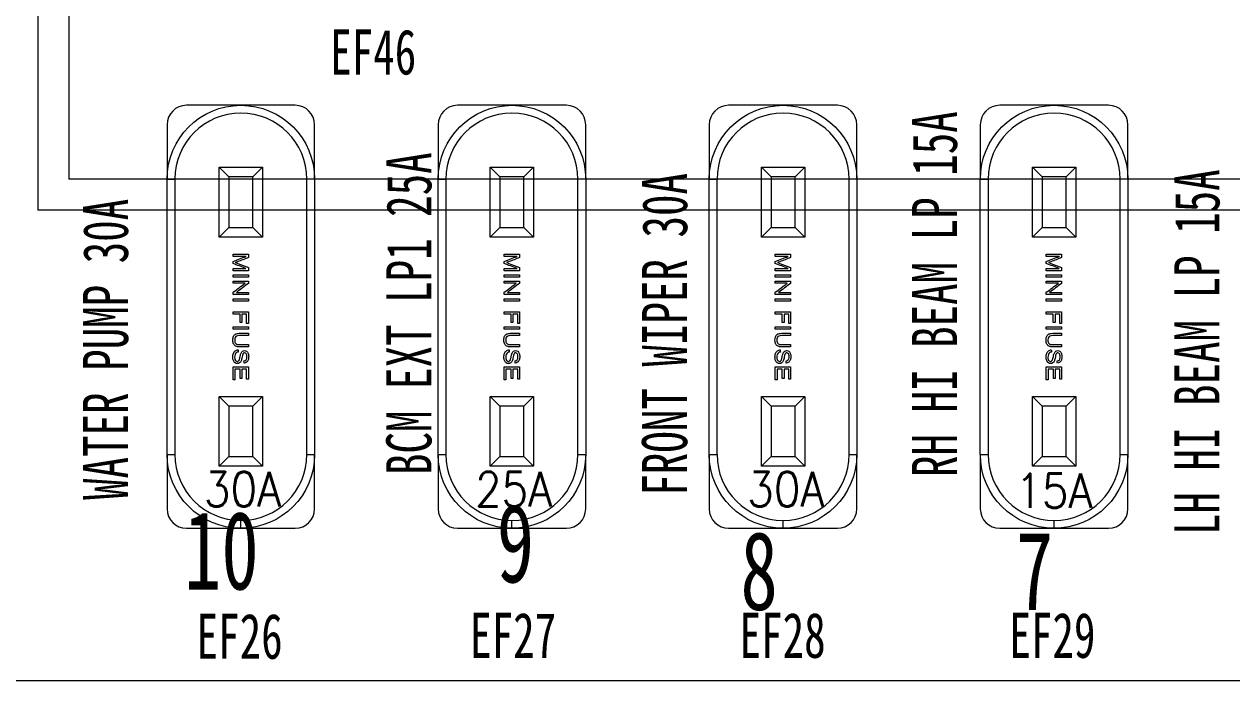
# Model space of a CAD drawing. Header units: inches. Extents: x 47316 to 59086, y 3141 to 11743.
# Drawn here: x 50670.3 to 50740.5, y 9934.3 to 9972.4 of the extents above; entities that cross this region are included whole.
import ezdxf
from ezdxf.enums import TextEntityAlignment as Align

# ---------------------------------------------------------------- set-up
doc = ezdxf.new("R2010")
doc.units = ezdxf.units.IN
doc.header["$MEASUREMENT"] = 0
doc.styles.add('MtX_romans_shx', font='romans.shx')
doc.styles.add('MtX_STSong', font='')
doc.styles.add('仿宋', font='仿宋_GB2312.ttf', dxfattribs={"width": 0.7})
doc.styles.get('MtX_STSong').set_extended_font_data('STSong')

msp = doc.modelspace()

# ---------------------------------------------------------------- linework, layer by layer
at = {"color": 0, "lineweight": 15}
for p, q in [((50671.088, 10000.288), (50671.088, 9961.644)), ((50672.888, 9998.488), (50672.888, 9963.444)), ((50873.655, 9963.444), (50672.888, 9963.444)), ((50873.655, 9961.644), (50671.088, 9961.644))]:
    msp.add_line(p, q, dxfattribs=at)
at = {"color": 0, "linetype": 'Continuous', "lineweight": 15}
for p, q in [((50682.889, 9967.728), (50679.727, 9967.728)), ((50686.05, 9967.728), (50682.889, 9967.728)), ((50698.639, 9967.728), (50695.477, 9967.728)), ((50701.8, 9967.728), (50698.639, 9967.728)), ((50714.389, 9967.728), (50711.227, 9967.728)), ((50717.55, 9967.728), (50714.389, 9967.728)), ((50730.139, 9967.728), (50726.977, 9967.728)), ((50733.3, 9967.728), (50730.139, 9967.728)), ((50678.602, 9966.603), (50678.602, 9963.442)), ((50687.175, 9963.442), (50687.175, 9966.603)), ((50694.352, 9966.603), (50694.352, 9963.442)), ((50702.925, 9963.442), (50702.925, 9966.603)), ((50710.102, 9966.603), (50710.102, 9963.442)), ((50718.675, 9963.442), (50718.675, 9966.603)), ((50725.852, 9966.603), (50725.852, 9963.442)), ((50734.425, 9963.442), (50734.425, 9966.603)), ((50681.629, 9964.128), (50684.149, 9964.128)), ((50681.629, 9960.078), (50681.629, 9964.128)), ((50682.191, 9963.565), (50681.629, 9964.128)), ((50684.149, 9964.128), (50683.586, 9963.565)), ((50684.149, 9964.128), (50684.149, 9960.078)), ((50697.379, 9964.128), (50699.899, 9964.128)), ((50697.379, 9960.078), (50697.379, 9964.128)), ((50697.941, 9963.565), (50697.379, 9964.128)), ((50699.899, 9964.128), (50699.336, 9963.565)), ((50699.899, 9964.128), (50699.899, 9960.078)), ((50713.129, 9964.128), (50715.649, 9964.128)), ((50713.129, 9960.078), (50713.129, 9964.128)), ((50713.691, 9963.565), (50713.129, 9964.128)), ((50715.649, 9964.128), (50715.086, 9963.565)), ((50715.649, 9964.128), (50715.649, 9960.078)), ((50728.879, 9964.128), (50731.399, 9964.128)), ((50728.879, 9960.078), (50728.879, 9964.128)), ((50729.441, 9963.565), (50728.879, 9964.128)), ((50731.399, 9964.128), (50730.836, 9963.565)), ((50731.399, 9964.128), (50731.399, 9960.078)), ((50678.602, 9947.444), (50678.602, 9963.442)), ((50678.602, 9963.442), (50679.052, 9963.442)), ((50679.052, 9963.442), (50679.052, 9947.444)), ((50682.191, 9963.565), (50682.191, 9960.64)), ((50683.586, 9963.565), (50682.191, 9963.565)), ((50683.586, 9960.64), (50683.586, 9963.565)), ((50686.725, 9947.444), (50686.725, 9963.442)), ((50687.175, 9963.442), (50687.175, 9947.444)), ((50694.352, 9947.444), (50694.352, 9963.442)), ((50694.352, 9963.442), (50694.802, 9963.442)), ((50694.802, 9963.442), (50694.802, 9947.444)), ((50697.941, 9963.565), (50697.941, 9960.64)), ((50699.336, 9963.565), (50697.941, 9963.565)), ((50699.336, 9960.64), (50699.336, 9963.565)), ((50702.475, 9947.444), (50702.475, 9963.442)), ((50702.925, 9963.442), (50702.925, 9947.444)), ((50710.102, 9947.444), (50710.102, 9963.442)), ((50710.102, 9963.442), (50710.552, 9963.442)), ((50710.552, 9963.442), (50710.552, 9947.444)), ((50713.691, 9963.565), (50713.691, 9960.64)), ((50715.086, 9963.565), (50713.691, 9963.565)), ((50715.086, 9960.64), (50715.086, 9963.565)), ((50718.225, 9947.444), (50718.225, 9963.442)), ((50718.675, 9963.442), (50718.675, 9947.444)), ((50725.852, 9947.444), (50725.852, 9963.442)), ((50725.852, 9963.442), (50726.302, 9963.442)), ((50726.302, 9963.442), (50726.302, 9947.444)), ((50729.441, 9963.565), (50729.441, 9960.64)), ((50730.836, 9963.565), (50729.441, 9963.565)), ((50730.836, 9960.64), (50730.836, 9963.565)), ((50733.975, 9947.444), (50733.975, 9963.442)), ((50734.425, 9963.442), (50734.425, 9947.444)), ((50682.191, 9960.64), (50681.629, 9960.078)), ((50682.191, 9960.64), (50683.586, 9960.64)), ((50684.149, 9960.078), (50683.586, 9960.64)), ((50697.941, 9960.64), (50697.379, 9960.078)), ((50697.941, 9960.64), (50699.336, 9960.64)), ((50699.899, 9960.078), (50699.336, 9960.64)), ((50713.691, 9960.64), (50713.129, 9960.078)), ((50713.691, 9960.64), (50715.086, 9960.64)), ((50715.649, 9960.078), (50715.086, 9960.64)), ((50729.441, 9960.64), (50728.879, 9960.078)), ((50729.441, 9960.64), (50730.836, 9960.64)), ((50731.399, 9960.078), (50730.836, 9960.64)), ((50684.149, 9960.078), (50681.629, 9960.078)), ((50699.899, 9960.078), (50697.379, 9960.078)), ((50715.649, 9960.078), (50713.129, 9960.078)), ((50731.399, 9960.078), (50728.879, 9960.078)), ((50682.191, 9950.245), (50681.629, 9950.808)), ((50681.629, 9946.758), (50681.629, 9950.808)), ((50681.629, 9950.808), (50684.149, 9950.808)), ((50684.149, 9950.808), (50683.586, 9950.245)), ((50684.149, 9950.808), (50684.149, 9946.758)), ((50697.941, 9950.245), (50697.379, 9950.808)), ((50697.379, 9946.758), (50697.379, 9950.808)), ((50697.379, 9950.808), (50699.899, 9950.808)), ((50699.899, 9950.808), (50699.336, 9950.245)), ((50699.899, 9950.808), (50699.899, 9946.758)), ((50713.691, 9950.245), (50713.129, 9950.808)), ((50713.129, 9946.758), (50713.129, 9950.808)), ((50713.129, 9950.808), (50715.649, 9950.808)), ((50715.649, 9950.808), (50715.086, 9950.245)), ((50715.649, 9950.808), (50715.649, 9946.758)), ((50729.441, 9950.245), (50728.879, 9950.808)), ((50728.879, 9946.758), (50728.879, 9950.808)), ((50728.879, 9950.808), (50731.399, 9950.808)), ((50731.399, 9950.808), (50730.836, 9950.245)), ((50731.399, 9950.808), (50731.399, 9946.758)), ((50682.191, 9950.245), (50682.191, 9947.32)), ((50683.586, 9950.245), (50682.191, 9950.245)), ((50683.586, 9947.32), (50683.586, 9950.245)), ((50697.941, 9950.245), (50697.941, 9947.32)), ((50699.336, 9950.245), (50697.941, 9950.245)), ((50699.336, 9947.32), (50699.336, 9950.245)), ((50713.691, 9950.245), (50713.691, 9947.32)), ((50715.086, 9950.245), (50713.691, 9950.245)), ((50715.086, 9947.32), (50715.086, 9950.245)), ((50729.441, 9950.245), (50729.441, 9947.32)), ((50730.836, 9950.245), (50729.441, 9950.245)), ((50730.836, 9947.32), (50730.836, 9950.245)), ((50678.602, 9947.444), (50679.052, 9947.444)), ((50678.602, 9947.444), (50678.602, 9944.283)), ((50682.191, 9947.32), (50681.629, 9946.758)), ((50682.191, 9947.32), (50683.586, 9947.32)), ((50684.149, 9946.758), (50683.586, 9947.32)), ((50686.725, 9947.444), (50687.175, 9947.444)), ((50687.175, 9944.283), (50687.175, 9947.444)), ((50694.352, 9947.444), (50694.802, 9947.444)), ((50694.352, 9947.444), (50694.352, 9944.283)), ((50697.941, 9947.32), (50697.379, 9946.758)), ((50697.941, 9947.32), (50699.336, 9947.32)), ((50699.899, 9946.758), (50699.336, 9947.32)), ((50702.475, 9947.444), (50702.925, 9947.444)), ((50702.925, 9944.283), (50702.925, 9947.444)), ((50710.102, 9947.444), (50710.552, 9947.444)), ((50710.102, 9947.444), (50710.102, 9944.283)), ((50713.691, 9947.32), (50713.129, 9946.758)), ((50713.691, 9947.32), (50715.086, 9947.32)), ((50715.649, 9946.758), (50715.086, 9947.32)), ((50718.225, 9947.444), (50718.675, 9947.444)), ((50718.675, 9944.283), (50718.675, 9947.444)), ((50725.852, 9947.444), (50726.302, 9947.444)), ((50725.852, 9947.444), (50725.852, 9944.283)), ((50729.441, 9947.32), (50728.879, 9946.758)), ((50729.441, 9947.32), (50730.836, 9947.32)), ((50731.399, 9946.758), (50730.836, 9947.32)), ((50733.975, 9947.444), (50734.425, 9947.444)), ((50734.425, 9944.283), (50734.425, 9947.444)), ((50684.149, 9946.758), (50681.629, 9946.758)), ((50699.899, 9946.758), (50697.379, 9946.758)), ((50715.649, 9946.758), (50713.129, 9946.758)), ((50731.399, 9946.758), (50728.879, 9946.758)), ((50682.889, 9943.158), (50682.889, 9943.608)), ((50698.639, 9943.158), (50698.639, 9943.608)), ((50714.389, 9943.158), (50714.389, 9943.608)), ((50730.139, 9943.158), (50730.139, 9943.608)), ((50679.727, 9943.158), (50682.889, 9943.158)), ((50682.889, 9943.158), (50686.05, 9943.158)), ((50695.477, 9943.158), (50698.639, 9943.158)), ((50698.639, 9943.158), (50701.8, 9943.158)), ((50711.227, 9943.158), (50714.389, 9943.158)), ((50714.389, 9943.158), (50717.55, 9943.158)), ((50726.977, 9943.158), (50730.139, 9943.158)), ((50730.139, 9943.158), (50733.3, 9943.158)), ((50978.955, 9934.293), (50565.517, 9934.293))]:
    msp.add_line(p, q, dxfattribs=at)
at = {"color": 0, "linetype": 'Continuous', "lineweight": 15, "extrusion": (0, 0, -1)}
for centre, start, end in [((-50682.889, 9963.442), 0, 180), ((-50698.639, 9963.442), 0, 180), ((-50714.389, 9963.442), 0, 180), ((-50730.139, 9963.442), 0, 180), ((-50682.889, 9947.444), 270, 0), ((-50682.889, 9947.444), 180, 270), ((-50698.639, 9947.444), 270, 0), ((-50698.639, 9947.444), 180, 270), ((-50714.389, 9947.444), 270, 0), ((-50714.389, 9947.444), 180, 270), ((-50730.139, 9947.444), 270, 0), ((-50730.139, 9947.444), 180, 270)]:
    msp.add_arc(centre, 4.286, start, end, dxfattribs=at)
at = {"color": 0, "linetype": 'Continuous', "lineweight": 15}
for centre, radius, start, end in [((50679.727, 9966.603), 1.125, 90, 180), ((50686.05, 9966.603), 1.125, 0, 90), ((50695.477, 9966.603), 1.125, 90, 180), ((50701.8, 9966.603), 1.125, 0, 90), ((50711.227, 9966.603), 1.125, 90, 180), ((50717.55, 9966.603), 1.125, 0, 90), ((50726.977, 9966.603), 1.125, 90, 180), ((50733.3, 9966.603), 1.125, 0, 90), ((50682.889, 9963.442), 3.836, 0, 180), ((50698.639, 9963.442), 3.836, 0, 180), ((50714.389, 9963.442), 3.836, 0, 180), ((50730.139, 9963.442), 3.836, 0, 180), ((50682.889, 9947.444), 3.836, 180, 270), ((50682.889, 9947.444), 3.836, 270, 0), ((50698.639, 9947.444), 3.836, 180, 270), ((50698.639, 9947.444), 3.836, 270, 0), ((50714.389, 9947.444), 3.836, 180, 270), ((50714.389, 9947.444), 3.836, 270, 0), ((50730.139, 9947.444), 3.836, 180, 270), ((50730.139, 9947.444), 3.836, 270, 0), ((50679.727, 9944.283), 1.125, 180, 270), ((50686.05, 9944.283), 1.125, 270, 0), ((50695.477, 9944.283), 1.125, 180, 270), ((50701.8, 9944.283), 1.125, 270, 0), ((50711.227, 9944.283), 1.125, 180, 270), ((50717.55, 9944.283), 1.125, 270, 0), ((50726.977, 9944.283), 1.125, 180, 270), ((50733.3, 9944.283), 1.125, 270, 0)]:
    msp.add_arc(centre, radius, start, end, dxfattribs=at)
for points in [[(50682.437, 9959.079), (50682.734, 9959.079), (50683.031, 9959.079), (50683.328, 9959.079)], [(50682.437, 9958.951), (50682.437, 9958.993), (50682.437, 9959.036), (50682.437, 9959.079)], [(50683.328, 9959.079), (50683.328, 9959.012), (50683.328, 9958.945), (50683.328, 9958.879)], [(50698.187, 9959.079), (50698.484, 9959.079), (50698.781, 9959.079), (50699.078, 9959.079)], [(50698.187, 9958.951), (50698.187, 9958.993), (50698.187, 9959.036), (50698.187, 9959.079)], [(50699.078, 9959.079), (50699.078, 9959.012), (50699.078, 9958.945), (50699.078, 9958.879)], [(50713.937, 9959.079), (50714.234, 9959.079), (50714.531, 9959.079), (50714.828, 9959.079)], [(50713.937, 9958.951), (50713.937, 9958.993), (50713.937, 9959.036), (50713.937, 9959.079)], [(50714.828, 9959.079), (50714.828, 9959.012), (50714.828, 9958.945), (50714.828, 9958.879)], [(50729.687, 9959.079), (50729.984, 9959.079), (50730.281, 9959.079), (50730.578, 9959.079)], [(50729.687, 9958.951), (50729.687, 9958.993), (50729.687, 9959.036), (50729.687, 9959.079)], [(50730.578, 9959.079), (50730.578, 9959.012), (50730.578, 9958.945), (50730.578, 9958.879)], [(50683.196, 9958.951), (50682.943, 9958.951), (50682.69, 9958.951), (50682.437, 9958.951)], [(50682.437, 9958.661), (50682.69, 9958.757), (50682.943, 9958.854), (50683.196, 9958.951)], [(50682.437, 9958.541), (50682.437, 9958.581), (50682.437, 9958.621), (50682.437, 9958.661)], [(50683.183, 9958.25), (50682.935, 9958.347), (50682.686, 9958.444), (50682.437, 9958.541)], [(50683.328, 9958.3), (50683.328, 9958.241), (50683.328, 9958.181), (50683.328, 9958.122)], [(50698.946, 9958.951), (50698.693, 9958.951), (50698.44, 9958.951), (50698.187, 9958.951)], [(50698.187, 9958.661), (50698.44, 9958.757), (50698.693, 9958.854), (50698.946, 9958.951)], [(50698.187, 9958.541), (50698.187, 9958.581), (50698.187, 9958.621), (50698.187, 9958.661)], [(50698.933, 9958.25), (50698.685, 9958.347), (50698.436, 9958.444), (50698.187, 9958.541)], [(50699.078, 9958.3), (50699.078, 9958.241), (50699.078, 9958.181), (50699.078, 9958.122)], [(50714.696, 9958.951), (50714.443, 9958.951), (50714.19, 9958.951), (50713.937, 9958.951)], [(50713.937, 9958.661), (50714.19, 9958.757), (50714.443, 9958.854), (50714.696, 9958.951)], [(50713.937, 9958.541), (50713.937, 9958.581), (50713.937, 9958.621), (50713.937, 9958.661)], [(50714.683, 9958.25), (50714.435, 9958.347), (50714.186, 9958.444), (50713.937, 9958.541)], [(50714.828, 9958.3), (50714.828, 9958.241), (50714.828, 9958.181), (50714.828, 9958.122)], [(50730.446, 9958.951), (50730.193, 9958.951), (50729.94, 9958.951), (50729.687, 9958.951)], [(50729.687, 9958.661), (50729.94, 9958.757), (50730.193, 9958.854), (50730.446, 9958.951)], [(50729.687, 9958.541), (50729.687, 9958.581), (50729.687, 9958.621), (50729.687, 9958.661)], [(50730.433, 9958.25), (50730.185, 9958.347), (50729.936, 9958.444), (50729.687, 9958.541)], [(50730.578, 9958.3), (50730.578, 9958.241), (50730.578, 9958.181), (50730.578, 9958.122)], [(50682.437, 9958.122), (50682.437, 9958.164), (50682.437, 9958.207), (50682.437, 9958.25)], [(50682.437, 9958.25), (50682.686, 9958.25), (50682.935, 9958.25), (50683.183, 9958.25)], [(50683.328, 9958.122), (50683.031, 9958.122), (50682.734, 9958.122), (50682.437, 9958.122)], [(50682.437, 9957.753), (50682.437, 9957.797), (50682.437, 9957.841), (50682.437, 9957.885)], [(50682.437, 9957.885), (50682.734, 9957.885), (50683.031, 9957.885), (50683.328, 9957.885)], [(50683.328, 9957.753), (50683.031, 9957.753), (50682.734, 9957.753), (50682.437, 9957.753)], [(50683.328, 9957.885), (50683.328, 9957.841), (50683.328, 9957.797), (50683.328, 9957.753)], [(50698.187, 9958.122), (50698.187, 9958.164), (50698.187, 9958.207), (50698.187, 9958.25)], [(50698.187, 9958.25), (50698.436, 9958.25), (50698.685, 9958.25), (50698.933, 9958.25)], [(50699.078, 9958.122), (50698.781, 9958.122), (50698.484, 9958.122), (50698.187, 9958.122)], [(50698.187, 9957.753), (50698.187, 9957.797), (50698.187, 9957.841), (50698.187, 9957.885)], [(50698.187, 9957.885), (50698.484, 9957.885), (50698.781, 9957.885), (50699.078, 9957.885)], [(50699.078, 9957.753), (50698.781, 9957.753), (50698.484, 9957.753), (50698.187, 9957.753)], [(50699.078, 9957.885), (50699.078, 9957.841), (50699.078, 9957.797), (50699.078, 9957.753)], [(50713.937, 9958.122), (50713.937, 9958.164), (50713.937, 9958.207), (50713.937, 9958.25)], [(50713.937, 9958.25), (50714.186, 9958.25), (50714.435, 9958.25), (50714.683, 9958.25)], [(50714.828, 9958.122), (50714.531, 9958.122), (50714.234, 9958.122), (50713.937, 9958.122)], [(50713.937, 9957.753), (50713.937, 9957.797), (50713.937, 9957.841), (50713.937, 9957.885)], [(50713.937, 9957.885), (50714.234, 9957.885), (50714.531, 9957.885), (50714.828, 9957.885)], [(50714.828, 9957.753), (50714.531, 9957.753), (50714.234, 9957.753), (50713.937, 9957.753)], [(50714.828, 9957.885), (50714.828, 9957.841), (50714.828, 9957.797), (50714.828, 9957.753)], [(50729.687, 9958.122), (50729.687, 9958.164), (50729.687, 9958.207), (50729.687, 9958.25)], [(50729.687, 9958.25), (50729.936, 9958.25), (50730.185, 9958.25), (50730.433, 9958.25)], [(50730.578, 9958.122), (50730.281, 9958.122), (50729.984, 9958.122), (50729.687, 9958.122)], [(50729.687, 9957.753), (50729.687, 9957.797), (50729.687, 9957.841), (50729.687, 9957.885)], [(50729.687, 9957.885), (50729.984, 9957.885), (50730.281, 9957.885), (50730.578, 9957.885)], [(50730.578, 9957.753), (50730.281, 9957.753), (50729.984, 9957.753), (50729.687, 9957.753)], [(50730.578, 9957.885), (50730.578, 9957.841), (50730.578, 9957.797), (50730.578, 9957.753)], [(50682.437, 9957.393), (50682.437, 9957.435), (50682.437, 9957.478), (50682.437, 9957.52)], [(50682.437, 9957.52), (50682.734, 9957.52), (50683.031, 9957.52), (50683.328, 9957.52)], [(50683.138, 9957.393), (50682.904, 9957.393), (50682.671, 9957.393), (50682.437, 9957.393)], [(50682.437, 9956.867), (50682.671, 9957.042), (50682.904, 9957.217), (50683.138, 9957.393)], [(50683.328, 9957.384), (50683.095, 9957.209), (50682.862, 9957.033), (50682.629, 9956.858)], [(50683.328, 9957.52), (50683.328, 9957.475), (50683.328, 9957.429), (50683.328, 9957.384)], [(50698.187, 9957.393), (50698.187, 9957.435), (50698.187, 9957.478), (50698.187, 9957.52)], [(50698.187, 9957.52), (50698.484, 9957.52), (50698.781, 9957.52), (50699.078, 9957.52)], [(50698.888, 9957.393), (50698.654, 9957.393), (50698.421, 9957.393), (50698.187, 9957.393)], [(50698.187, 9956.867), (50698.421, 9957.042), (50698.654, 9957.217), (50698.888, 9957.393)], [(50699.078, 9957.384), (50698.845, 9957.209), (50698.612, 9957.033), (50698.379, 9956.858)], [(50699.078, 9957.52), (50699.078, 9957.475), (50699.078, 9957.429), (50699.078, 9957.384)], [(50713.937, 9957.393), (50713.937, 9957.435), (50713.937, 9957.478), (50713.937, 9957.52)], [(50713.937, 9957.52), (50714.234, 9957.52), (50714.531, 9957.52), (50714.828, 9957.52)], [(50714.638, 9957.393), (50714.404, 9957.393), (50714.171, 9957.393), (50713.937, 9957.393)], [(50713.937, 9956.867), (50714.171, 9957.042), (50714.404, 9957.217), (50714.638, 9957.393)], [(50714.828, 9957.384), (50714.595, 9957.209), (50714.362, 9957.033), (50714.129, 9956.858)], [(50714.828, 9957.52), (50714.828, 9957.475), (50714.828, 9957.429), (50714.828, 9957.384)], [(50729.687, 9957.393), (50729.687, 9957.435), (50729.687, 9957.478), (50729.687, 9957.52)], [(50729.687, 9957.52), (50729.984, 9957.52), (50730.281, 9957.52), (50730.578, 9957.52)], [(50730.388, 9957.393), (50730.154, 9957.393), (50729.921, 9957.393), (50729.687, 9957.393)], [(50729.687, 9956.867), (50729.921, 9957.042), (50730.154, 9957.217), (50730.388, 9957.393)], [(50730.578, 9957.384), (50730.345, 9957.209), (50730.112, 9957.033), (50729.879, 9956.858)], [(50730.578, 9957.52), (50730.578, 9957.475), (50730.578, 9957.429), (50730.578, 9957.384)], [(50682.437, 9956.73), (50682.437, 9956.776), (50682.437, 9956.821), (50682.437, 9956.867)], [(50683.328, 9956.73), (50683.031, 9956.73), (50682.734, 9956.73), (50682.437, 9956.73)], [(50682.437, 9956.352), (50682.437, 9956.396), (50682.437, 9956.441), (50682.437, 9956.485)], [(50682.437, 9956.485), (50682.734, 9956.485), (50683.031, 9956.485), (50683.328, 9956.485)], [(50683.328, 9956.352), (50683.031, 9956.352), (50682.734, 9956.352), (50682.437, 9956.352)], [(50682.629, 9956.858), (50682.862, 9956.858), (50683.095, 9956.858), (50683.328, 9956.858)], [(50683.328, 9956.858), (50683.328, 9956.815), (50683.328, 9956.773), (50683.328, 9956.73)], [(50683.328, 9956.485), (50683.328, 9956.441), (50683.328, 9956.396), (50683.328, 9956.352)], [(50698.187, 9956.73), (50698.187, 9956.776), (50698.187, 9956.821), (50698.187, 9956.867)], [(50699.078, 9956.73), (50698.781, 9956.73), (50698.484, 9956.73), (50698.187, 9956.73)], [(50698.187, 9956.352), (50698.187, 9956.396), (50698.187, 9956.441), (50698.187, 9956.485)], [(50698.187, 9956.485), (50698.484, 9956.485), (50698.781, 9956.485), (50699.078, 9956.485)], [(50699.078, 9956.352), (50698.781, 9956.352), (50698.484, 9956.352), (50698.187, 9956.352)], [(50698.379, 9956.858), (50698.612, 9956.858), (50698.845, 9956.858), (50699.078, 9956.858)], [(50699.078, 9956.858), (50699.078, 9956.815), (50699.078, 9956.773), (50699.078, 9956.73)], [(50699.078, 9956.485), (50699.078, 9956.441), (50699.078, 9956.396), (50699.078, 9956.352)], [(50713.937, 9956.73), (50713.937, 9956.776), (50713.937, 9956.821), (50713.937, 9956.867)], [(50714.828, 9956.73), (50714.531, 9956.73), (50714.234, 9956.73), (50713.937, 9956.73)], [(50713.937, 9956.352), (50713.937, 9956.396), (50713.937, 9956.441), (50713.937, 9956.485)], [(50713.937, 9956.485), (50714.234, 9956.485), (50714.531, 9956.485), (50714.828, 9956.485)], [(50714.828, 9956.352), (50714.531, 9956.352), (50714.234, 9956.352), (50713.937, 9956.352)], [(50714.129, 9956.858), (50714.362, 9956.858), (50714.595, 9956.858), (50714.828, 9956.858)], [(50714.828, 9956.858), (50714.828, 9956.815), (50714.828, 9956.773), (50714.828, 9956.73)], [(50714.828, 9956.485), (50714.828, 9956.441), (50714.828, 9956.396), (50714.828, 9956.352)], [(50729.687, 9956.73), (50729.687, 9956.776), (50729.687, 9956.821), (50729.687, 9956.867)], [(50730.578, 9956.73), (50730.281, 9956.73), (50729.984, 9956.73), (50729.687, 9956.73)], [(50729.687, 9956.352), (50729.687, 9956.396), (50729.687, 9956.441), (50729.687, 9956.485)], [(50729.687, 9956.485), (50729.984, 9956.485), (50730.281, 9956.485), (50730.578, 9956.485)], [(50730.578, 9956.352), (50730.281, 9956.352), (50729.984, 9956.352), (50729.687, 9956.352)], [(50729.879, 9956.858), (50730.112, 9956.858), (50730.345, 9956.858), (50730.578, 9956.858)], [(50730.578, 9956.858), (50730.578, 9956.815), (50730.578, 9956.773), (50730.578, 9956.73)], [(50730.578, 9956.485), (50730.578, 9956.441), (50730.578, 9956.396), (50730.578, 9956.352)], [(50682.437, 9955.722), (50682.734, 9955.722), (50683.031, 9955.722), (50683.328, 9955.722)], [(50682.437, 9955.59), (50682.437, 9955.634), (50682.437, 9955.678), (50682.437, 9955.722)], [(50682.842, 9955.59), (50682.707, 9955.59), (50682.572, 9955.59), (50682.437, 9955.59)], [(50682.842, 9955.119), (50682.842, 9955.276), (50682.842, 9955.433), (50682.842, 9955.59)], [(50682.947, 9955.59), (50682.947, 9955.433), (50682.947, 9955.276), (50682.947, 9955.119)], [(50683.223, 9955.59), (50683.131, 9955.59), (50683.039, 9955.59), (50682.947, 9955.59)], [(50683.223, 9955.046), (50683.223, 9955.227), (50683.223, 9955.409), (50683.223, 9955.59)], [(50683.328, 9955.722), (50683.328, 9955.497), (50683.328, 9955.272), (50683.328, 9955.046)], [(50698.187, 9955.722), (50698.484, 9955.722), (50698.781, 9955.722), (50699.078, 9955.722)], [(50698.187, 9955.59), (50698.187, 9955.634), (50698.187, 9955.678), (50698.187, 9955.722)], [(50698.592, 9955.59), (50698.457, 9955.59), (50698.322, 9955.59), (50698.187, 9955.59)], [(50698.592, 9955.119), (50698.592, 9955.276), (50698.592, 9955.433), (50698.592, 9955.59)], [(50698.697, 9955.59), (50698.697, 9955.433), (50698.697, 9955.276), (50698.697, 9955.119)], [(50698.973, 9955.59), (50698.881, 9955.59), (50698.789, 9955.59), (50698.697, 9955.59)], [(50698.973, 9955.046), (50698.973, 9955.227), (50698.973, 9955.409), (50698.973, 9955.59)], [(50699.078, 9955.722), (50699.078, 9955.497), (50699.078, 9955.272), (50699.078, 9955.046)], [(50713.937, 9955.722), (50714.234, 9955.722), (50714.531, 9955.722), (50714.828, 9955.722)], [(50713.937, 9955.59), (50713.937, 9955.634), (50713.937, 9955.678), (50713.937, 9955.722)], [(50714.342, 9955.59), (50714.207, 9955.59), (50714.072, 9955.59), (50713.937, 9955.59)], [(50714.342, 9955.119), (50714.342, 9955.276), (50714.342, 9955.433), (50714.342, 9955.59)], [(50714.447, 9955.59), (50714.447, 9955.433), (50714.447, 9955.276), (50714.447, 9955.119)], [(50714.723, 9955.59), (50714.631, 9955.59), (50714.539, 9955.59), (50714.447, 9955.59)], [(50714.723, 9955.046), (50714.723, 9955.227), (50714.723, 9955.409), (50714.723, 9955.59)], [(50714.828, 9955.722), (50714.828, 9955.497), (50714.828, 9955.272), (50714.828, 9955.046)], [(50729.687, 9955.722), (50729.984, 9955.722), (50730.281, 9955.722), (50730.578, 9955.722)], [(50729.687, 9955.59), (50729.687, 9955.634), (50729.687, 9955.678), (50729.687, 9955.722)], [(50730.092, 9955.59), (50729.957, 9955.59), (50729.822, 9955.59), (50729.687, 9955.59)], [(50730.092, 9955.119), (50730.092, 9955.276), (50730.092, 9955.433), (50730.092, 9955.59)], [(50730.197, 9955.59), (50730.197, 9955.433), (50730.197, 9955.276), (50730.197, 9955.119)], [(50730.473, 9955.59), (50730.381, 9955.59), (50730.289, 9955.59), (50730.197, 9955.59)], [(50730.473, 9955.046), (50730.473, 9955.227), (50730.473, 9955.409), (50730.473, 9955.59)], [(50730.578, 9955.722), (50730.578, 9955.497), (50730.578, 9955.272), (50730.578, 9955.046)], [(50682.437, 9954.719), (50682.437, 9954.763), (50682.437, 9954.807), (50682.437, 9954.851)], [(50682.437, 9954.851), (50682.734, 9954.851), (50683.031, 9954.851), (50683.328, 9954.851)], [(50682.947, 9955.119), (50682.912, 9955.119), (50682.877, 9955.119), (50682.842, 9955.119)], [(50683.328, 9955.046), (50683.293, 9955.046), (50683.258, 9955.046), (50683.223, 9955.046)], [(50683.328, 9954.851), (50683.328, 9954.807), (50683.328, 9954.763), (50683.328, 9954.719)], [(50698.187, 9954.719), (50698.187, 9954.763), (50698.187, 9954.807), (50698.187, 9954.851)], [(50698.187, 9954.851), (50698.484, 9954.851), (50698.781, 9954.851), (50699.078, 9954.851)], [(50698.697, 9955.119), (50698.662, 9955.119), (50698.627, 9955.119), (50698.592, 9955.119)], [(50699.078, 9955.046), (50699.043, 9955.046), (50699.008, 9955.046), (50698.973, 9955.046)], [(50699.078, 9954.851), (50699.078, 9954.807), (50699.078, 9954.763), (50699.078, 9954.719)], [(50713.937, 9954.719), (50713.937, 9954.763), (50713.937, 9954.807), (50713.937, 9954.851)], [(50713.937, 9954.851), (50714.234, 9954.851), (50714.531, 9954.851), (50714.828, 9954.851)], [(50714.447, 9955.119), (50714.412, 9955.119), (50714.377, 9955.119), (50714.342, 9955.119)], [(50714.828, 9955.046), (50714.793, 9955.046), (50714.758, 9955.046), (50714.723, 9955.046)], [(50714.828, 9954.851), (50714.828, 9954.807), (50714.828, 9954.763), (50714.828, 9954.719)], [(50729.687, 9954.719), (50729.687, 9954.763), (50729.687, 9954.807), (50729.687, 9954.851)], [(50729.687, 9954.851), (50729.984, 9954.851), (50730.281, 9954.851), (50730.578, 9954.851)], [(50730.197, 9955.119), (50730.162, 9955.119), (50730.127, 9955.119), (50730.092, 9955.119)], [(50730.578, 9955.046), (50730.543, 9955.046), (50730.508, 9955.046), (50730.473, 9955.046)], [(50730.578, 9954.851), (50730.578, 9954.807), (50730.578, 9954.763), (50730.578, 9954.719)], [(50683.328, 9954.719), (50683.031, 9954.719), (50682.734, 9954.719), (50682.437, 9954.719)], [(50683.328, 9954.483), (50683.328, 9954.439), (50683.328, 9954.394), (50683.328, 9954.35)], [(50699.078, 9954.719), (50698.781, 9954.719), (50698.484, 9954.719), (50698.187, 9954.719)], [(50699.078, 9954.483), (50699.078, 9954.439), (50699.078, 9954.394), (50699.078, 9954.35)], [(50714.828, 9954.719), (50714.531, 9954.719), (50714.234, 9954.719), (50713.937, 9954.719)], [(50714.828, 9954.483), (50714.828, 9954.439), (50714.828, 9954.394), (50714.828, 9954.35)], [(50730.578, 9954.719), (50730.281, 9954.719), (50729.984, 9954.719), (50729.687, 9954.719)], [(50730.578, 9954.483), (50730.578, 9954.439), (50730.578, 9954.394), (50730.578, 9954.35)], [(50682.563, 9953.463), (50682.611, 9953.498), (50682.664, 9953.517), (50682.724, 9953.519)], [(50682.724, 9953.519), (50682.727, 9953.477), (50682.73, 9953.435), (50682.733, 9953.393)], [(50682.814, 9953.827), (50682.986, 9953.827), (50683.157, 9953.827), (50683.328, 9953.827)], [(50683.328, 9953.827), (50683.328, 9953.783), (50683.328, 9953.739), (50683.328, 9953.694)], [(50698.313, 9953.463), (50698.361, 9953.498), (50698.414, 9953.517), (50698.474, 9953.519)], [(50698.474, 9953.519), (50698.477, 9953.477), (50698.48, 9953.435), (50698.483, 9953.393)], [(50698.564, 9953.827), (50698.736, 9953.827), (50698.907, 9953.827), (50699.078, 9953.827)], [(50699.078, 9953.827), (50699.078, 9953.783), (50699.078, 9953.739), (50699.078, 9953.694)], [(50714.063, 9953.463), (50714.111, 9953.498), (50714.164, 9953.517), (50714.224, 9953.519)], [(50714.224, 9953.519), (50714.227, 9953.477), (50714.23, 9953.435), (50714.233, 9953.393)], [(50714.314, 9953.827), (50714.486, 9953.827), (50714.657, 9953.827), (50714.828, 9953.827)], [(50714.828, 9953.827), (50714.828, 9953.783), (50714.828, 9953.739), (50714.828, 9953.694)], [(50729.813, 9953.463), (50729.861, 9953.498), (50729.914, 9953.517), (50729.974, 9953.519)], [(50729.974, 9953.519), (50729.977, 9953.477), (50729.98, 9953.435), (50729.983, 9953.393)], [(50730.064, 9953.827), (50730.236, 9953.827), (50730.407, 9953.827), (50730.578, 9953.827)], [(50730.578, 9953.827), (50730.578, 9953.783), (50730.578, 9953.739), (50730.578, 9953.694)], [(50683.077, 9952.751), (50683.075, 9952.793), (50683.072, 9952.835), (50683.069, 9952.878)], [(50698.827, 9952.751), (50698.825, 9952.793), (50698.822, 9952.835), (50698.819, 9952.878)], [(50714.577, 9952.751), (50714.575, 9952.793), (50714.572, 9952.835), (50714.569, 9952.878)], [(50730.327, 9952.751), (50730.325, 9952.793), (50730.322, 9952.835), (50730.319, 9952.878)], [(50682.437, 9951.789), (50682.437, 9952.038), (50682.437, 9952.287), (50682.437, 9952.537)], [(50682.437, 9952.537), (50682.734, 9952.537), (50683.031, 9952.537), (50683.328, 9952.537)], [(50682.542, 9952.404), (50682.542, 9952.199), (50682.542, 9951.994), (50682.542, 9951.789)], [(50682.846, 9952.404), (50682.745, 9952.404), (50682.644, 9952.404), (50682.542, 9952.404)], [(50682.846, 9951.849), (50682.846, 9952.034), (50682.846, 9952.219), (50682.846, 9952.404)], [(50683.223, 9952.404), (50683.132, 9952.404), (50683.041, 9952.404), (50682.95, 9952.404)], [(50682.95, 9952.404), (50682.95, 9952.219), (50682.95, 9952.034), (50682.95, 9951.849)], [(50683.223, 9951.812), (50683.223, 9952.009), (50683.223, 9952.207), (50683.223, 9952.404)], [(50683.328, 9952.537), (50683.328, 9952.295), (50683.328, 9952.054), (50683.328, 9951.812)], [(50698.187, 9951.789), (50698.187, 9952.038), (50698.187, 9952.287), (50698.187, 9952.537)], [(50698.187, 9952.537), (50698.484, 9952.537), (50698.781, 9952.537), (50699.078, 9952.537)], [(50698.292, 9952.404), (50698.292, 9952.199), (50698.292, 9951.994), (50698.292, 9951.789)], [(50698.596, 9952.404), (50698.495, 9952.404), (50698.394, 9952.404), (50698.292, 9952.404)], [(50698.596, 9951.849), (50698.596, 9952.034), (50698.596, 9952.219), (50698.596, 9952.404)], [(50698.973, 9952.404), (50698.882, 9952.404), (50698.791, 9952.404), (50698.7, 9952.404)], [(50698.7, 9952.404), (50698.7, 9952.219), (50698.7, 9952.034), (50698.7, 9951.849)], [(50698.973, 9951.812), (50698.973, 9952.009), (50698.973, 9952.207), (50698.973, 9952.404)], [(50699.078, 9952.537), (50699.078, 9952.295), (50699.078, 9952.054), (50699.078, 9951.812)], [(50713.937, 9951.789), (50713.937, 9952.038), (50713.937, 9952.287), (50713.937, 9952.537)], [(50713.937, 9952.537), (50714.234, 9952.537), (50714.531, 9952.537), (50714.828, 9952.537)], [(50714.042, 9952.404), (50714.042, 9952.199), (50714.042, 9951.994), (50714.042, 9951.789)], [(50714.346, 9952.404), (50714.245, 9952.404), (50714.144, 9952.404), (50714.042, 9952.404)], [(50714.346, 9951.849), (50714.346, 9952.034), (50714.346, 9952.219), (50714.346, 9952.404)], [(50714.723, 9952.404), (50714.632, 9952.404), (50714.541, 9952.404), (50714.45, 9952.404)], [(50714.45, 9952.404), (50714.45, 9952.219), (50714.45, 9952.034), (50714.45, 9951.849)], [(50714.723, 9951.812), (50714.723, 9952.009), (50714.723, 9952.207), (50714.723, 9952.404)], [(50714.828, 9952.537), (50714.828, 9952.295), (50714.828, 9952.054), (50714.828, 9951.812)], [(50729.687, 9951.789), (50729.687, 9952.038), (50729.687, 9952.287), (50729.687, 9952.537)], [(50729.687, 9952.537), (50729.984, 9952.537), (50730.281, 9952.537), (50730.578, 9952.537)], [(50729.792, 9952.404), (50729.792, 9952.199), (50729.792, 9951.994), (50729.792, 9951.789)], [(50730.096, 9952.404), (50729.995, 9952.404), (50729.894, 9952.404), (50729.792, 9952.404)], [(50730.096, 9951.849), (50730.096, 9952.034), (50730.096, 9952.219), (50730.096, 9952.404)], [(50730.473, 9952.404), (50730.382, 9952.404), (50730.291, 9952.404), (50730.2, 9952.404)], [(50730.2, 9952.404), (50730.2, 9952.219), (50730.2, 9952.034), (50730.2, 9951.849)], [(50730.473, 9951.812), (50730.473, 9952.009), (50730.473, 9952.207), (50730.473, 9952.404)], [(50730.578, 9952.537), (50730.578, 9952.295), (50730.578, 9952.054), (50730.578, 9951.812)], [(50682.542, 9951.789), (50682.507, 9951.789), (50682.472, 9951.789), (50682.437, 9951.789)], [(50682.95, 9951.849), (50682.915, 9951.849), (50682.881, 9951.849), (50682.846, 9951.849)], [(50683.328, 9951.812), (50683.293, 9951.812), (50683.258, 9951.812), (50683.223, 9951.812)], [(50698.292, 9951.789), (50698.257, 9951.789), (50698.222, 9951.789), (50698.187, 9951.789)], [(50698.7, 9951.849), (50698.665, 9951.849), (50698.631, 9951.849), (50698.596, 9951.849)], [(50699.078, 9951.812), (50699.043, 9951.812), (50699.008, 9951.812), (50698.973, 9951.812)], [(50714.042, 9951.789), (50714.007, 9951.789), (50713.972, 9951.789), (50713.937, 9951.789)], [(50714.45, 9951.849), (50714.415, 9951.849), (50714.381, 9951.849), (50714.346, 9951.849)], [(50714.828, 9951.812), (50714.793, 9951.812), (50714.758, 9951.812), (50714.723, 9951.812)], [(50729.792, 9951.789), (50729.757, 9951.789), (50729.722, 9951.789), (50729.687, 9951.789)], [(50730.2, 9951.849), (50730.165, 9951.849), (50730.131, 9951.849), (50730.096, 9951.849)], [(50730.578, 9951.812), (50730.543, 9951.812), (50730.508, 9951.812), (50730.473, 9951.812)]]:
    msp.add_open_spline(points, degree=3, dxfattribs=at)
for points, knots in [([(50683.328, 9958.879), (50683.118, 9958.8), (50682.908, 9958.721), (50682.639, 9958.62), (50682.595, 9958.604), (50682.566, 9958.594)], [0, 0, 0, 0, 0.781533, 0.781533, 1, 1, 1, 1]), ([(50682.566, 9958.594), (50682.598, 9958.582), (50682.646, 9958.564), (50682.915, 9958.461), (50683.122, 9958.38), (50683.328, 9958.3)], [0, 0, 0, 0, 0.232567, 0.232567, 1, 1, 1, 1]), ([(50699.078, 9958.879), (50698.868, 9958.8), (50698.658, 9958.721), (50698.389, 9958.62), (50698.345, 9958.604), (50698.316, 9958.594)], [0, 0, 0, 0, 0.781533, 0.781533, 1, 1, 1, 1]), ([(50698.316, 9958.594), (50698.348, 9958.582), (50698.396, 9958.564), (50698.665, 9958.461), (50698.872, 9958.38), (50699.078, 9958.3)], [0, 0, 0, 0, 0.232567, 0.232567, 1, 1, 1, 1]), ([(50714.828, 9958.879), (50714.618, 9958.8), (50714.408, 9958.721), (50714.139, 9958.62), (50714.095, 9958.604), (50714.066, 9958.594)], [0, 0, 0, 0, 0.781533, 0.781533, 1, 1, 1, 1]), ([(50714.066, 9958.594), (50714.098, 9958.582), (50714.146, 9958.564), (50714.415, 9958.461), (50714.622, 9958.38), (50714.828, 9958.3)], [0, 0, 0, 0, 0.232567, 0.232567, 1, 1, 1, 1]), ([(50730.578, 9958.879), (50730.368, 9958.8), (50730.158, 9958.721), (50729.889, 9958.62), (50729.845, 9958.604), (50729.816, 9958.594)], [0, 0, 0, 0, 0.781533, 0.781533, 1, 1, 1, 1]), ([(50729.816, 9958.594), (50729.848, 9958.582), (50729.896, 9958.564), (50730.165, 9958.461), (50730.372, 9958.38), (50730.578, 9958.3)], [0, 0, 0, 0, 0.232567, 0.232567, 1, 1, 1, 1]), ([(50683.328, 9953.694), (50683.157, 9953.694), (50682.985, 9953.694), (50682.724, 9953.694), (50682.653, 9953.706), (50682.548, 9953.751), (50682.505, 9953.792), (50682.439, 9953.912), (50682.422, 9953.989), (50682.422, 9954.18), (50682.436, 9954.257), (50682.494, 9954.376), (50682.536, 9954.419), (50682.645, 9954.47), (50682.719, 9954.483), (50682.985, 9954.483), (50683.157, 9954.483), (50683.328, 9954.483)], [0, 0, 0, 0, 0.199494, 0.199494, 0.303659, 0.303659, 0.408019, 0.408019, 0.512549, 0.512549, 0.61403, 0.61403, 0.715358, 0.715358, 0.816523, 0.816523, 1, 1, 1, 1]), ([(50683.328, 9954.35), (50683.157, 9954.35), (50682.986, 9954.35), (50682.737, 9954.35), (50682.68, 9954.342), (50682.607, 9954.31), (50682.578, 9954.282), (50682.539, 9954.203), (50682.529, 9954.155), (50682.529, 9954), (50682.548, 9953.931), (50682.627, 9953.848), (50682.702, 9953.827), (50682.814, 9953.827)], [0, 0, 0, 0, 0.256825, 0.256825, 0.372601, 0.372601, 0.488983, 0.488983, 0.605033, 0.605033, 0.802787, 0.802787, 1, 1, 1, 1]), ([(50699.078, 9953.694), (50698.907, 9953.694), (50698.735, 9953.694), (50698.474, 9953.694), (50698.403, 9953.706), (50698.298, 9953.751), (50698.255, 9953.792), (50698.189, 9953.912), (50698.172, 9953.989), (50698.172, 9954.18), (50698.186, 9954.257), (50698.244, 9954.376), (50698.286, 9954.419), (50698.395, 9954.47), (50698.469, 9954.483), (50698.735, 9954.483), (50698.907, 9954.483), (50699.078, 9954.483)], [0, 0, 0, 0, 0.199494, 0.199494, 0.303659, 0.303659, 0.408019, 0.408019, 0.512549, 0.512549, 0.61403, 0.61403, 0.715358, 0.715358, 0.816523, 0.816523, 1, 1, 1, 1]), ([(50699.078, 9954.35), (50698.907, 9954.35), (50698.736, 9954.35), (50698.487, 9954.35), (50698.43, 9954.342), (50698.357, 9954.31), (50698.328, 9954.282), (50698.289, 9954.203), (50698.279, 9954.155), (50698.279, 9954), (50698.298, 9953.931), (50698.377, 9953.848), (50698.452, 9953.827), (50698.564, 9953.827)], [0, 0, 0, 0, 0.256825, 0.256825, 0.372601, 0.372601, 0.488983, 0.488983, 0.605033, 0.605033, 0.802787, 0.802787, 1, 1, 1, 1]), ([(50714.828, 9953.694), (50714.657, 9953.694), (50714.485, 9953.694), (50714.224, 9953.694), (50714.153, 9953.706), (50714.048, 9953.751), (50714.005, 9953.792), (50713.939, 9953.912), (50713.922, 9953.989), (50713.922, 9954.18), (50713.936, 9954.257), (50713.994, 9954.376), (50714.036, 9954.419), (50714.145, 9954.47), (50714.219, 9954.483), (50714.485, 9954.483), (50714.657, 9954.483), (50714.828, 9954.483)], [0, 0, 0, 0, 0.199494, 0.199494, 0.303659, 0.303659, 0.408019, 0.408019, 0.512549, 0.512549, 0.61403, 0.61403, 0.715358, 0.715358, 0.816523, 0.816523, 1, 1, 1, 1]), ([(50714.828, 9954.35), (50714.657, 9954.35), (50714.486, 9954.35), (50714.237, 9954.35), (50714.18, 9954.342), (50714.107, 9954.31), (50714.078, 9954.282), (50714.039, 9954.203), (50714.029, 9954.155), (50714.029, 9954), (50714.048, 9953.931), (50714.127, 9953.848), (50714.202, 9953.827), (50714.314, 9953.827)], [0, 0, 0, 0, 0.256825, 0.256825, 0.372601, 0.372601, 0.488983, 0.488983, 0.605033, 0.605033, 0.802787, 0.802787, 1, 1, 1, 1]), ([(50730.578, 9953.694), (50730.407, 9953.694), (50730.235, 9953.694), (50729.974, 9953.694), (50729.903, 9953.706), (50729.798, 9953.751), (50729.755, 9953.792), (50729.689, 9953.912), (50729.672, 9953.989), (50729.672, 9954.18), (50729.686, 9954.257), (50729.744, 9954.376), (50729.786, 9954.419), (50729.895, 9954.47), (50729.969, 9954.483), (50730.235, 9954.483), (50730.407, 9954.483), (50730.578, 9954.483)], [0, 0, 0, 0, 0.199494, 0.199494, 0.303659, 0.303659, 0.408019, 0.408019, 0.512549, 0.512549, 0.61403, 0.61403, 0.715358, 0.715358, 0.816523, 0.816523, 1, 1, 1, 1]), ([(50730.578, 9954.35), (50730.407, 9954.35), (50730.236, 9954.35), (50729.987, 9954.35), (50729.93, 9954.342), (50729.857, 9954.31), (50729.828, 9954.282), (50729.789, 9954.203), (50729.779, 9954.155), (50729.779, 9954), (50729.798, 9953.931), (50729.877, 9953.848), (50729.952, 9953.827), (50730.064, 9953.827)], [0, 0, 0, 0, 0.256825, 0.256825, 0.372601, 0.372601, 0.488983, 0.488983, 0.605033, 0.605033, 0.802787, 0.802787, 1, 1, 1, 1]), ([(50683.069, 9952.878), (50683.125, 9952.885), (50683.168, 9952.908), (50683.225, 9952.987), (50683.24, 9953.045), (50683.24, 9953.202), (50683.226, 9953.261), (50683.174, 9953.334), (50683.143, 9953.352), (50683.074, 9953.352), (50683.048, 9953.339), (50683.006, 9953.288), (50682.985, 9953.221), (50682.942, 9953.005), (50682.923, 9952.932), (50682.883, 9952.833), (50682.852, 9952.79), (50682.779, 9952.734), (50682.737, 9952.721), (50682.642, 9952.721), (50682.597, 9952.736), (50682.513, 9952.797), (50682.48, 9952.841), (50682.434, 9952.955), (50682.422, 9953.02), (50682.422, 9953.182), (50682.434, 9953.258), (50682.481, 9953.38), (50682.516, 9953.429), (50682.563, 9953.463)], [0, 0, 0, 0, 0.060497, 0.060497, 0.12116, 0.12116, 0.184452, 0.184452, 0.24793, 0.24793, 0.302787, 0.302787, 0.357079, 0.357079, 0.411494, 0.411494, 0.49016, 0.49016, 0.568562, 0.568562, 0.646217, 0.646217, 0.724098, 0.724098, 0.802089, 0.802089, 0.901044, 0.901044, 1, 1, 1, 1]), ([(50682.733, 9953.393), (50682.689, 9953.388), (50682.652, 9953.374), (50682.595, 9953.33), (50682.572, 9953.297), (50682.537, 9953.205), (50682.528, 9953.154), (50682.528, 9953.047), (50682.535, 9953.002), (50682.561, 9952.924), (50682.58, 9952.896), (50682.626, 9952.858), (50682.652, 9952.848), (50682.707, 9952.848), (50682.732, 9952.857), (50682.773, 9952.894), (50682.791, 9952.924), (50682.814, 9952.993), (50682.829, 9953.052), (50682.868, 9953.237), (50682.887, 9953.301), (50682.927, 9953.386), (50682.954, 9953.421), (50683.02, 9953.469), (50683.057, 9953.48), (50683.143, 9953.48), (50683.185, 9953.466), (50683.263, 9953.408), (50683.293, 9953.367), (50683.333, 9953.256), (50683.344, 9953.195), (50683.344, 9953.053), (50683.333, 9952.987), (50683.29, 9952.874), (50683.259, 9952.83), (50683.176, 9952.769), (50683.13, 9952.753), (50683.077, 9952.751)], [0, 0, 0, 0, 0.065659, 0.065659, 0.131033, 0.131033, 0.196408, 0.196408, 0.25442, 0.25442, 0.312195, 0.312195, 0.369631, 0.369631, 0.428017, 0.428017, 0.486766, 0.486766, 0.524715, 0.524715, 0.562664, 0.562664, 0.611549, 0.611549, 0.660435, 0.660435, 0.714509, 0.714509, 0.768379, 0.768379, 0.82225, 0.82225, 0.881221, 0.881221, 0.940505, 0.940505, 1, 1, 1, 1]), ([(50698.819, 9952.878), (50698.875, 9952.885), (50698.918, 9952.908), (50698.975, 9952.987), (50698.99, 9953.045), (50698.99, 9953.202), (50698.976, 9953.261), (50698.924, 9953.334), (50698.893, 9953.352), (50698.824, 9953.352), (50698.798, 9953.339), (50698.756, 9953.288), (50698.735, 9953.221), (50698.692, 9953.005), (50698.673, 9952.932), (50698.633, 9952.833), (50698.602, 9952.79), (50698.529, 9952.734), (50698.487, 9952.721), (50698.392, 9952.721), (50698.347, 9952.736), (50698.263, 9952.797), (50698.23, 9952.841), (50698.184, 9952.955), (50698.172, 9953.02), (50698.172, 9953.182), (50698.184, 9953.258), (50698.231, 9953.38), (50698.266, 9953.429), (50698.313, 9953.463)], [0, 0, 0, 0, 0.060497, 0.060497, 0.12116, 0.12116, 0.184452, 0.184452, 0.24793, 0.24793, 0.302787, 0.302787, 0.357079, 0.357079, 0.411494, 0.411494, 0.49016, 0.49016, 0.568562, 0.568562, 0.646217, 0.646217, 0.724098, 0.724098, 0.802089, 0.802089, 0.901044, 0.901044, 1, 1, 1, 1]), ([(50698.483, 9953.393), (50698.439, 9953.388), (50698.402, 9953.374), (50698.345, 9953.33), (50698.322, 9953.297), (50698.287, 9953.205), (50698.278, 9953.154), (50698.278, 9953.047), (50698.285, 9953.002), (50698.311, 9952.924), (50698.33, 9952.896), (50698.376, 9952.858), (50698.402, 9952.848), (50698.457, 9952.848), (50698.482, 9952.857), (50698.523, 9952.894), (50698.541, 9952.924), (50698.564, 9952.993), (50698.579, 9953.052), (50698.618, 9953.237), (50698.637, 9953.301), (50698.677, 9953.386), (50698.704, 9953.421), (50698.77, 9953.469), (50698.807, 9953.48), (50698.893, 9953.48), (50698.935, 9953.466), (50699.013, 9953.408), (50699.043, 9953.367), (50699.083, 9953.256), (50699.094, 9953.195), (50699.094, 9953.053), (50699.083, 9952.987), (50699.04, 9952.874), (50699.009, 9952.83), (50698.926, 9952.769), (50698.88, 9952.753), (50698.827, 9952.751)], [0, 0, 0, 0, 0.065659, 0.065659, 0.131033, 0.131033, 0.196408, 0.196408, 0.25442, 0.25442, 0.312195, 0.312195, 0.369631, 0.369631, 0.428017, 0.428017, 0.486766, 0.486766, 0.524715, 0.524715, 0.562664, 0.562664, 0.611549, 0.611549, 0.660435, 0.660435, 0.714509, 0.714509, 0.768379, 0.768379, 0.82225, 0.82225, 0.881221, 0.881221, 0.940505, 0.940505, 1, 1, 1, 1]), ([(50714.569, 9952.878), (50714.625, 9952.885), (50714.668, 9952.908), (50714.725, 9952.987), (50714.74, 9953.045), (50714.74, 9953.202), (50714.726, 9953.261), (50714.674, 9953.334), (50714.643, 9953.352), (50714.574, 9953.352), (50714.548, 9953.339), (50714.506, 9953.288), (50714.485, 9953.221), (50714.442, 9953.005), (50714.423, 9952.932), (50714.383, 9952.833), (50714.352, 9952.79), (50714.279, 9952.734), (50714.237, 9952.721), (50714.142, 9952.721), (50714.097, 9952.736), (50714.013, 9952.797), (50713.98, 9952.841), (50713.934, 9952.955), (50713.922, 9953.02), (50713.922, 9953.182), (50713.934, 9953.258), (50713.981, 9953.38), (50714.016, 9953.429), (50714.063, 9953.463)], [0, 0, 0, 0, 0.060497, 0.060497, 0.12116, 0.12116, 0.184452, 0.184452, 0.24793, 0.24793, 0.302787, 0.302787, 0.357079, 0.357079, 0.411494, 0.411494, 0.49016, 0.49016, 0.568562, 0.568562, 0.646217, 0.646217, 0.724098, 0.724098, 0.802089, 0.802089, 0.901044, 0.901044, 1, 1, 1, 1]), ([(50714.233, 9953.393), (50714.189, 9953.388), (50714.152, 9953.374), (50714.095, 9953.33), (50714.072, 9953.297), (50714.037, 9953.205), (50714.028, 9953.154), (50714.028, 9953.047), (50714.035, 9953.002), (50714.061, 9952.924), (50714.08, 9952.896), (50714.126, 9952.858), (50714.152, 9952.848), (50714.207, 9952.848), (50714.232, 9952.857), (50714.273, 9952.894), (50714.291, 9952.924), (50714.314, 9952.993), (50714.329, 9953.052), (50714.368, 9953.237), (50714.387, 9953.301), (50714.427, 9953.386), (50714.454, 9953.421), (50714.52, 9953.469), (50714.557, 9953.48), (50714.643, 9953.48), (50714.685, 9953.466), (50714.763, 9953.408), (50714.793, 9953.367), (50714.833, 9953.256), (50714.844, 9953.195), (50714.844, 9953.053), (50714.833, 9952.987), (50714.79, 9952.874), (50714.759, 9952.83), (50714.676, 9952.769), (50714.63, 9952.753), (50714.577, 9952.751)], [0, 0, 0, 0, 0.065659, 0.065659, 0.131033, 0.131033, 0.196408, 0.196408, 0.25442, 0.25442, 0.312195, 0.312195, 0.369631, 0.369631, 0.428017, 0.428017, 0.486766, 0.486766, 0.524715, 0.524715, 0.562664, 0.562664, 0.611549, 0.611549, 0.660435, 0.660435, 0.714509, 0.714509, 0.768379, 0.768379, 0.82225, 0.82225, 0.881221, 0.881221, 0.940505, 0.940505, 1, 1, 1, 1]), ([(50730.319, 9952.878), (50730.375, 9952.885), (50730.418, 9952.908), (50730.475, 9952.987), (50730.49, 9953.045), (50730.49, 9953.202), (50730.476, 9953.261), (50730.424, 9953.334), (50730.393, 9953.352), (50730.324, 9953.352), (50730.298, 9953.339), (50730.256, 9953.288), (50730.235, 9953.221), (50730.192, 9953.005), (50730.173, 9952.932), (50730.133, 9952.833), (50730.102, 9952.79), (50730.029, 9952.734), (50729.987, 9952.721), (50729.892, 9952.721), (50729.847, 9952.736), (50729.763, 9952.797), (50729.73, 9952.841), (50729.684, 9952.955), (50729.672, 9953.02), (50729.672, 9953.182), (50729.684, 9953.258), (50729.731, 9953.38), (50729.766, 9953.429), (50729.813, 9953.463)], [0, 0, 0, 0, 0.060497, 0.060497, 0.12116, 0.12116, 0.184452, 0.184452, 0.24793, 0.24793, 0.302787, 0.302787, 0.357079, 0.357079, 0.411494, 0.411494, 0.49016, 0.49016, 0.568562, 0.568562, 0.646217, 0.646217, 0.724098, 0.724098, 0.802089, 0.802089, 0.901044, 0.901044, 1, 1, 1, 1]), ([(50729.983, 9953.393), (50729.939, 9953.388), (50729.902, 9953.374), (50729.845, 9953.33), (50729.822, 9953.297), (50729.787, 9953.205), (50729.778, 9953.154), (50729.778, 9953.047), (50729.785, 9953.002), (50729.811, 9952.924), (50729.83, 9952.896), (50729.876, 9952.858), (50729.902, 9952.848), (50729.957, 9952.848), (50729.982, 9952.857), (50730.023, 9952.894), (50730.041, 9952.924), (50730.064, 9952.993), (50730.079, 9953.052), (50730.118, 9953.237), (50730.137, 9953.301), (50730.177, 9953.386), (50730.204, 9953.421), (50730.27, 9953.469), (50730.307, 9953.48), (50730.393, 9953.48), (50730.435, 9953.466), (50730.513, 9953.408), (50730.543, 9953.367), (50730.583, 9953.256), (50730.594, 9953.195), (50730.594, 9953.053), (50730.583, 9952.987), (50730.54, 9952.874), (50730.509, 9952.83), (50730.426, 9952.769), (50730.38, 9952.753), (50730.327, 9952.751)], [0, 0, 0, 0, 0.065659, 0.065659, 0.131033, 0.131033, 0.196408, 0.196408, 0.25442, 0.25442, 0.312195, 0.312195, 0.369631, 0.369631, 0.428017, 0.428017, 0.486766, 0.486766, 0.524715, 0.524715, 0.562664, 0.562664, 0.611549, 0.611549, 0.660435, 0.660435, 0.714509, 0.714509, 0.768379, 0.768379, 0.82225, 0.82225, 0.881221, 0.881221, 0.940505, 0.940505, 1, 1, 1, 1])]:
    msp.add_open_spline(points, degree=3, knots=knots, dxfattribs=at)

# ---------------------------------------------------------------- texts
at = {"color": 0, "lineweight": 15, "style": '仿宋', "width": 0.7}
for s, p in [('EF46', (50690.579, 9970.831)), ('EF26', (50682.818, 9936.886)), ('EF27', (50698.707, 9936.941)), ('EF28', (50714.365, 9936.941)), ('EF29', (50730.041, 9936.941))]:
    msp.add_text(s, height=2.625, dxfattribs=at).set_placement(p, align=Align.MIDDLE_CENTER)
at = {"color": 0, "linetype": 'Continuous', "lineweight": 15, "style": '仿宋', "width": 0.7}
for s, p in [('RH HI BEAM LP 15A', (50723.212, 9956.759)), ('BCM EXT LP1 25A', (50692.647, 9955.623)), ('LH HI BEAM LP 15A', (50738.456, 9953.386)), ('FRONT WIPER 30A', (50707.507, 9954.422)), ('WATER PUMP 30A', (50675.042, 9953.549))]:
    msp.add_text(s, height=2.625, rotation=90, dxfattribs=at).set_placement(p, align=Align.MIDDLE)
at = {"color": 0, "lineweight": 15}
for s, height, style, width, p in [('30A', 2, 'MtX_romans_shx', 0.9, (50680.747, 9944.426)), ('25A', 2, 'MtX_romans_shx', 0.9, (50696.497, 9944.426)), ('30A', 2, 'MtX_romans_shx', 0.9, (50712.312, 9944.426)), ('15A', 2, 'MtX_romans_shx', 0.9, (50727.893, 9944.337)), ('9', 4.554, 'MtX_STSong', 0.7, (50697.758, 9940.016)), ('10', 4.5538, 'MtX_STSong', 0.7, (50679.588, 9939.599)), ('8', 4.554, 'MtX_STSong', 0.7, (50711.917, 9938.414)), ('7', 4.554, 'MtX_STSong', 0.7, (50727.914, 9938.414))]:
    msp.add_text(s, height=height, dxfattribs=dict(at, style=style, width=width)).set_placement(p)

doc.saveas('drawing.dxf')
